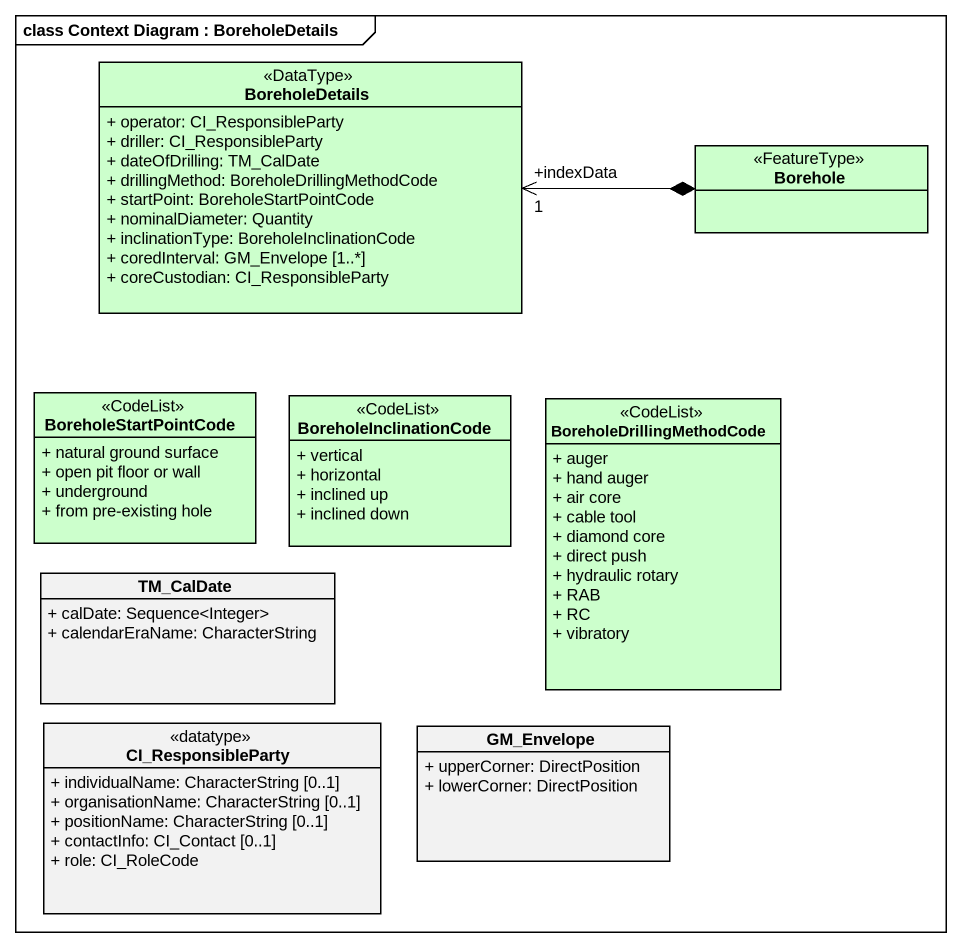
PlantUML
@startuml
mainframe class Context Diagram : BoreholeDetails
hide circle
hide empty members
skinparam classAttributeIconSize 0
class BoreholeDetails <<DataType>> #CCFFCC {
  + operator: CI_ResponsibleParty
  + driller: CI_ResponsibleParty
  + dateOfDrilling: TM_CalDate
  + drillingMethod: BoreholeDrillingMethodCode
  + startPoint: BoreholeStartPointCode
  + nominalDiameter: Quantity
  + inclinationType: BoreholeInclinationCode
  + coredInterval: GM_Envelope [1..*]
  + coreCustodian: CI_ResponsibleParty
}
class Borehole <<FeatureType>> #CCFFCC
class BoreholeStartPointCode <<CodeList>> #CCFFCC {
  + natural ground surface
  + open pit floor or wall
  + underground
  + from pre-existing hole
}
class BoreholeInclinationCode <<CodeList>> #CCFFCC {
  + vertical
  + horizontal
  + inclined up
  + inclined down
}
class BoreholeDrillingMethodCode <<CodeList>> #CCFFCC {
  + auger
  + hand auger
  + air core
  + cable tool
  + diamond core
  + direct push
  + hydraulic rotary
  + RAB
  + RC
  + vibratory
}
class TM_CalDate {
  + calDate: Sequence<Integer>
  + calendarEraName: CharacterString
}
class CI_ResponsibleParty <<datatype>> {
  + individualName: CharacterString [0..1]
  + organisationName: CharacterString [0..1]
  + positionName: CharacterString [0..1]
  + contactInfo: CI_Contact [0..1]
  + role: CI_RoleCode
}
class GM_Envelope {
  + upperCorner: DirectPosition
  + lowerCorner: DirectPosition
}
Borehole *-left-> "+indexData\n1" BoreholeDetails
@enduml
